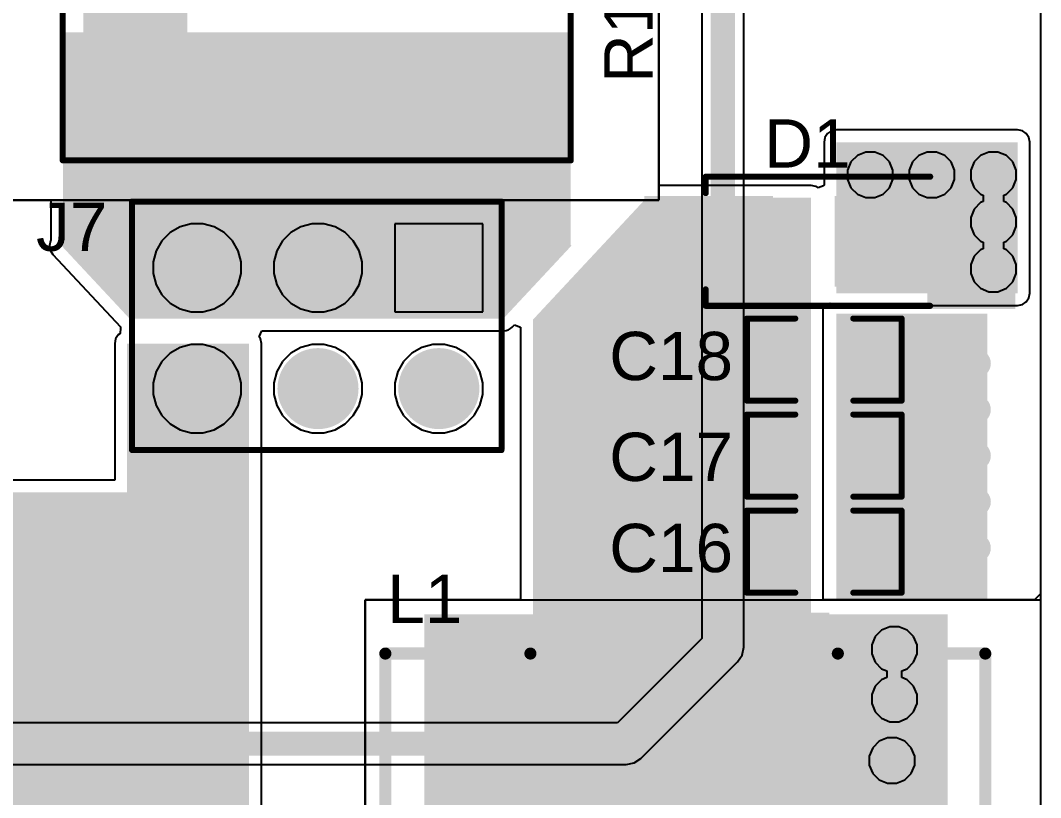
# Model space of a CAD drawing. Header units: millimetres. Extents: x 0 to 5381, y 0 to 5431.
# Drawn here: x 66.74 to 88.19, y 35.24 to 51.58 of the extents above; entities that cross this region are included whole.
import ezdxf

# ---------------------------------------------------------------- set-up
doc = ezdxf.new("R2010")
doc.units = ezdxf.units.MM
for name, color, linetype in [('BottomLayer', 5, 'Continuous'), ('BottomSolder', 6, 'Continuous'), ('MultiLayer', 9, 'Continuous'), ('PadHoleLayer', 156, 'Continuous'), ('TopLayer', 1, 'Continuous'), ('TopOverlay', 2, 'Continuous'), ('TopPaste', 8, 'Continuous'), ('TopSolder', 216, 'Continuous'), ('ViaHoleLayer', 16, 'Continuous')]:
    doc.layers.add(name, color=color, linetype=linetype)
doc.styles.add('Arial', font='', dxfattribs={"height": 0.2})
doc.styles.get('Arial').set_extended_font_data('Arial')

# ---------------------------------------------------------------- blocks, each defined once
blk = doc.blocks.new('MWSA1206S_6R8MT_2')
at = {"layer": 'TopLayer'}
for points in [[(-7.5, 3), (-4.5, 3), (-4.5, -3), (-7.5, -3)], [(4.5, 3), (7.5, 3), (7.5, -3), (4.5, -3)]]:
    blk.add_hatch(color=1, dxfattribs=at).paths.add_polyline_path(points)
at = {"layer": 'TopPaste'}
for points in [[(-7.5, 3), (-4.5, 3), (-4.5, -3), (-7.5, -3)], [(4.5, 3), (7.5, 3), (7.5, -3), (4.5, -3)]]:
    blk.add_hatch(color=8, dxfattribs=at).paths.add_polyline_path(points)
at = {"layer": 'TopSolder'}
for points in [[(-7.551, 3.051), (-4.449, 3.051), (-4.449, -3.051), (-7.551, -3.051)], [(4.449, 3.051), (7.551, 3.051), (7.551, -3.051), (4.449, -3.051)]]:
    blk.add_hatch(color=216, dxfattribs=at).paths.add_polyline_path(points)
at = {"layer": 'TopOverlay', "const_width": 0.254}
for points in [[(-6.71, 6.28), (6.69, 6.28)], [(-6.71, 6.25), (-6.71, 3.231)], [(6.69, 6.28), (6.69, 3.231)], [(-6.71, -3.231), (-6.71, -6.33)], [(6.69, -3.231), (6.69, -6.33)], [(-6.71, -6.33), (6.69, -6.33)]]:
    blk.add_lwpolyline(points, dxfattribs=at)
at = {"layer": 'TopOverlay', "const_width": 0.127}
for points in [[(-6.773, 6.28, 1), (-6.646, 6.28, 1)], [(-6.773, 6.25, 1), (-6.646, 6.25, 1)], [(6.626, 6.28, 1), (6.753, 6.28, 1)], [(6.626, 6.28, 1), (6.753, 6.28, 1)], [(-6.773, 3.231, 1), (-6.646, 3.231, 1)], [(6.626, 3.231, 1), (6.753, 3.231, 1)], [(-6.773, -3.231, 1), (-6.646, -3.231, 1)], [(6.626, -3.231, 1), (6.753, -3.231, 1)], [(-6.773, -6.33, 1), (-6.646, -6.33, 1)], [(-6.773, -6.33, 1), (-6.646, -6.33, 1)], [(6.626, -6.33, 1), (6.753, -6.33, 1)], [(6.626, -6.33, 1), (6.753, -6.33, 1)]]:
    blk.add_lwpolyline(points, format="xyb", close=True, dxfattribs=at)
blk = doc.blocks.new('HFD16_24_ZFH_3N_36')
at = {"layer": 'BottomLayer'}
h = blk.add_hatch(color=5, dxfattribs=at)
edge = h.paths.add_edge_path()
edge.add_arc((-6.35, 3.81), 1, 0, 360)
h = blk.add_hatch(color=5, dxfattribs=at)
edge = h.paths.add_edge_path()
edge.add_arc((3.81, 3.81), 1, 0, 360)
h = blk.add_hatch(color=5, dxfattribs=at)
edge = h.paths.add_edge_path()
edge.add_arc((6.35, 3.81), 1, 0, 360)
h = blk.add_hatch(color=5, dxfattribs=at)
edge = h.paths.add_edge_path()
edge.add_arc((-6.35, -3.81), 1, 0, 360)
h = blk.add_hatch(color=5, dxfattribs=at)
edge = h.paths.add_edge_path()
edge.add_arc((3.81, -3.81), 1, 0, 360)
h = blk.add_hatch(color=5, dxfattribs=at)
edge = h.paths.add_edge_path()
edge.add_arc((6.35, -3.81), 1, 0, 360)
at = {"layer": 'BottomSolder'}
h = blk.add_hatch(color=6, dxfattribs=at)
edge = h.paths.add_edge_path()
edge.add_arc((-6.35, 3.81), 1.051, 0, 360)
h = blk.add_hatch(color=6, dxfattribs=at)
edge = h.paths.add_edge_path()
edge.add_arc((3.81, 3.81), 1.051, 0, 360)
h = blk.add_hatch(color=6, dxfattribs=at)
edge = h.paths.add_edge_path()
edge.add_arc((6.35, 3.81), 1.051, 0, 360)
h = blk.add_hatch(color=6, dxfattribs=at)
edge = h.paths.add_edge_path()
edge.add_arc((-6.35, -3.81), 1.051, 0, 360)
h = blk.add_hatch(color=6, dxfattribs=at)
edge = h.paths.add_edge_path()
edge.add_arc((3.81, -3.81), 1.051, 0, 360)
h = blk.add_hatch(color=6, dxfattribs=at)
edge = h.paths.add_edge_path()
edge.add_arc((6.35, -3.81), 1.051, 0, 360)
at = {"layer": 'MultiLayer'}
h = blk.add_hatch(color=9, dxfattribs=at)
edge = h.paths.add_edge_path()
edge.add_arc((-6.35, 3.81), 1, 0, 360)
h = blk.add_hatch(color=9, dxfattribs=at)
edge = h.paths.add_edge_path()
edge.add_arc((3.81, 3.81), 1, 0, 360)
h = blk.add_hatch(color=9, dxfattribs=at)
edge = h.paths.add_edge_path()
edge.add_arc((6.35, 3.81), 1, 0, 360)
h = blk.add_hatch(color=9, dxfattribs=at)
edge = h.paths.add_edge_path()
edge.add_arc((-6.35, -3.81), 1, 0, 360)
h = blk.add_hatch(color=9, dxfattribs=at)
edge = h.paths.add_edge_path()
edge.add_arc((3.81, -3.81), 1, 0, 360)
h = blk.add_hatch(color=9, dxfattribs=at)
edge = h.paths.add_edge_path()
edge.add_arc((6.35, -3.81), 1, 0, 360)
at = {"layer": 'PadHoleLayer'}
h = blk.add_hatch(color=156, dxfattribs=at)
edge = h.paths.add_edge_path()
edge.add_arc((-6.35, 3.81), 0.6, 0, 360)
h = blk.add_hatch(color=156, dxfattribs=at)
edge = h.paths.add_edge_path()
edge.add_arc((3.81, 3.81), 0.6, 0, 360)
h = blk.add_hatch(color=156, dxfattribs=at)
edge = h.paths.add_edge_path()
edge.add_arc((6.35, 3.81), 0.6, 0, 360)
h = blk.add_hatch(color=156, dxfattribs=at)
edge = h.paths.add_edge_path()
edge.add_arc((-6.35, -3.81), 0.6, 0, 360)
h = blk.add_hatch(color=156, dxfattribs=at)
edge = h.paths.add_edge_path()
edge.add_arc((3.81, -3.81), 0.6, 0, 360)
h = blk.add_hatch(color=156, dxfattribs=at)
edge = h.paths.add_edge_path()
edge.add_arc((6.35, -3.81), 0.6, 0, 360)
at = {"layer": 'TopLayer'}
h = blk.add_hatch(color=1, dxfattribs=at)
edge = h.paths.add_edge_path()
edge.add_arc((-6.35, 3.81), 1, 0, 360)
h = blk.add_hatch(color=1, dxfattribs=at)
edge = h.paths.add_edge_path()
edge.add_arc((3.81, 3.81), 1, 0, 360)
h = blk.add_hatch(color=1, dxfattribs=at)
edge = h.paths.add_edge_path()
edge.add_arc((6.35, 3.81), 1, 0, 360)
h = blk.add_hatch(color=1, dxfattribs=at)
edge = h.paths.add_edge_path()
edge.add_arc((-6.35, -3.81), 1, 0, 360)
h = blk.add_hatch(color=1, dxfattribs=at)
edge = h.paths.add_edge_path()
edge.add_arc((3.81, -3.81), 1, 0, 360)
h = blk.add_hatch(color=1, dxfattribs=at)
edge = h.paths.add_edge_path()
edge.add_arc((6.35, -3.81), 1, 0, 360)
at = {"layer": 'TopOverlay'}
blk.add_hatch(color=2, dxfattribs=at).paths.add_polyline_path([(-5.218, 2.681), (-4.279, 2.681), (-4.279, 4.866), (-5.218, 4.866)])
at = {"layer": 'TopSolder'}
h = blk.add_hatch(color=216, dxfattribs=at)
edge = h.paths.add_edge_path()
edge.add_arc((-6.35, 3.81), 1.051, 0, 360)
h = blk.add_hatch(color=216, dxfattribs=at)
edge = h.paths.add_edge_path()
edge.add_arc((3.81, 3.81), 1.051, 0, 360)
h = blk.add_hatch(color=216, dxfattribs=at)
edge = h.paths.add_edge_path()
edge.add_arc((6.35, 3.81), 1.051, 0, 360)
h = blk.add_hatch(color=216, dxfattribs=at)
edge = h.paths.add_edge_path()
edge.add_arc((-6.35, -3.81), 1.051, 0, 360)
h = blk.add_hatch(color=216, dxfattribs=at)
edge = h.paths.add_edge_path()
edge.add_arc((3.81, -3.81), 1.051, 0, 360)
h = blk.add_hatch(color=216, dxfattribs=at)
edge = h.paths.add_edge_path()
edge.add_arc((6.35, -3.81), 1.051, 0, 360)
at = {"layer": 'TopOverlay', "const_width": 0.127}
for points in [[(-7.595, 5.3), (8.205, 5.3)], [(-7.595, 5.3), (-7.595, -5.38)], [(8.205, 5.3), (8.205, -5.3)], [(-7.595, -5.38), (8.205, -5.38)]]:
    blk.add_lwpolyline(points, dxfattribs=at)
at = {"layer": 'TopOverlay', "const_width": 0.0635}
for points in [[(-7.627, 5.3, 1), (-7.563, 5.3, 1)], [(-7.627, 5.3, 1), (-7.563, 5.3, 1)], [(8.173, 5.3, 1), (8.237, 5.3, 1)], [(8.173, 5.3, 1), (8.237, 5.3, 1)], [(-7.627, -5.38, 1), (-7.563, -5.38, 1)], [(-7.627, -5.38, 1), (-7.563, -5.38, 1)], [(8.173, -5.3, 1), (8.237, -5.3, 1)], [(8.173, -5.38, 1), (8.237, -5.38, 1)]]:
    blk.add_lwpolyline(points, format="xyb", close=True, dxfattribs=at)
blk = doc.blocks.new('SMA_51')
at = {"layer": 'TopLayer'}
for points in [[(-3.25, 0.85), (-0.75, 0.85), (-0.75, -0.85), (-3.25, -0.85)], [(0.75, 0.85), (3.25, 0.85), (3.25, -0.85), (0.75, -0.85)]]:
    blk.add_hatch(color=1, dxfattribs=at).paths.add_polyline_path(points)
at = {"layer": 'TopOverlay'}
for points in [[(-4.445, -1.422), (-3.278, -1.422), (-3.278, 1.422), (-4.445, 1.422)], [(-3.3, 0.924), (-2.596, 0.924), (-2.596, 1.422), (-3.3, 1.422)], [(-3.3, -1.422), (-2.596, -1.422), (-2.596, -0.924), (-3.3, -0.924)]]:
    blk.add_hatch(color=2, dxfattribs=at).paths.add_polyline_path(points)
at = {"layer": 'TopPaste'}
for points in [[(-3.25, 0.85), (-0.75, 0.85), (-0.75, -0.85), (-3.25, -0.85)], [(0.75, 0.85), (3.25, 0.85), (3.25, -0.85), (0.75, -0.85)]]:
    blk.add_hatch(color=8, dxfattribs=at).paths.add_polyline_path(points)
at = {"layer": 'TopSolder'}
for points in [[(-3.352, 0.952), (-0.648, 0.952), (-0.648, -0.952), (-3.352, -0.952)], [(0.648, 0.952), (3.352, 0.952), (3.352, -0.952), (0.648, -0.952)]]:
    blk.add_hatch(color=216, dxfattribs=at).paths.add_polyline_path(points)
at = {"layer": 'TopOverlay', "const_width": 0.127}
for points in [[(2.061, 1.358), (-2.658, 1.358)], [(2.061, 1.358), (2.061, 1.012)], [(2.061, -1.012), (2.061, -1.358)], [(2.061, -1.358), (-2.658, -1.358)]]:
    blk.add_lwpolyline(points, dxfattribs=at)
at = {"layer": 'TopOverlay', "const_width": 0.0635}
for points in [[(-2.69, 1.358, 1), (-2.626, 1.358, 1)], [(2.029, 1.358, 1), (2.093, 1.358, 1)], [(2.029, 1.358, 1), (2.093, 1.358, 1)], [(2.029, 1.012, 1), (2.093, 1.012, 1)], [(2.029, -1.012, 1), (2.093, -1.012, 1)], [(-2.69, -1.358, 1), (-2.626, -1.358, 1)], [(2.029, -1.358, 1), (2.093, -1.358, 1)], [(2.029, -1.358, 1), (2.093, -1.358, 1)]]:
    blk.add_lwpolyline(points, format="xyb", close=True, dxfattribs=at)
blk = doc.blocks.new('C___0805_66')
at = {"layer": 'TopLayer'}
for points in [[(-1.524, 0.762), (-0.508, 0.762), (-0.508, -0.762), (-1.524, -0.762)], [(0.508, 0.762), (1.524, 0.762), (1.524, -0.762), (0.508, -0.762)]]:
    blk.add_hatch(color=1, dxfattribs=at).paths.add_polyline_path(points)
at = {"layer": 'TopPaste'}
for points in [[(-1.524, 0.762), (-0.508, 0.762), (-0.508, -0.762), (-1.524, -0.762)], [(0.508, 0.762), (1.524, 0.762), (1.524, -0.762), (0.508, -0.762)]]:
    blk.add_hatch(color=8, dxfattribs=at).paths.add_polyline_path(points)
at = {"layer": 'TopSolder'}
for points in [[(-1.594, 0.832), (-0.438, 0.832), (-0.438, -0.832), (-1.594, -0.832)], [(0.438, 0.832), (1.594, 0.832), (1.594, -0.832), (0.438, -0.832)]]:
    blk.add_hatch(color=216, dxfattribs=at).paths.add_polyline_path(points)
at = {"layer": 'TopOverlay', "const_width": 0.127}
for points in [[(-1.626, 0.864), (-1.626, -0.864)], [(-0.61, 0.864), (-1.626, 0.864)], [(1.626, 0.864), (0.61, 0.864)], [(1.626, 0.864), (1.626, -0.864)], [(-0.61, -0.864), (-1.626, -0.864)], [(1.626, -0.864), (0.61, -0.864)]]:
    blk.add_lwpolyline(points, dxfattribs=at)
at = {"layer": 'TopOverlay', "const_width": 0.0635}
for points in [[(-1.657, 0.864, 1), (-1.594, 0.864, 1)], [(-1.657, 0.864, 1), (-1.594, 0.864, 1)], [(-0.641, 0.864, 1), (-0.578, 0.864, 1)], [(0.578, 0.864, 1), (0.641, 0.864, 1)], [(1.594, 0.864, 1), (1.657, 0.864, 1)], [(1.594, 0.864, 1), (1.657, 0.864, 1)], [(-1.657, -0.864, 1), (-1.594, -0.864, 1)], [(-1.657, -0.864, 1), (-1.594, -0.864, 1)], [(-0.641, -0.864, 1), (-0.578, -0.864, 1)], [(0.578, -0.864, 1), (0.641, -0.864, 1)], [(1.594, -0.864, 1), (1.657, -0.864, 1)], [(1.594, -0.864, 1), (1.657, -0.864, 1)]]:
    blk.add_lwpolyline(points, format="xyb", close=True, dxfattribs=at)
blk = doc.blocks.new('C___0805_67')
at = {"layer": 'TopLayer'}
for points in [[(-1.524, 0.762), (-0.508, 0.762), (-0.508, -0.762), (-1.524, -0.762)], [(0.508, 0.762), (1.524, 0.762), (1.524, -0.762), (0.508, -0.762)]]:
    blk.add_hatch(color=1, dxfattribs=at).paths.add_polyline_path(points)
at = {"layer": 'TopPaste'}
for points in [[(-1.524, 0.762), (-0.508, 0.762), (-0.508, -0.762), (-1.524, -0.762)], [(0.508, 0.762), (1.524, 0.762), (1.524, -0.762), (0.508, -0.762)]]:
    blk.add_hatch(color=8, dxfattribs=at).paths.add_polyline_path(points)
at = {"layer": 'TopSolder'}
for points in [[(-1.594, 0.832), (-0.438, 0.832), (-0.438, -0.832), (-1.594, -0.832)], [(0.438, 0.832), (1.594, 0.832), (1.594, -0.832), (0.438, -0.832)]]:
    blk.add_hatch(color=216, dxfattribs=at).paths.add_polyline_path(points)
at = {"layer": 'TopOverlay', "const_width": 0.127}
for points in [[(-1.626, 0.864), (-1.626, -0.864)], [(-0.61, 0.864), (-1.626, 0.864)], [(1.626, 0.864), (0.61, 0.864)], [(1.626, 0.864), (1.626, -0.864)], [(-0.61, -0.864), (-1.626, -0.864)], [(1.626, -0.864), (0.61, -0.864)]]:
    blk.add_lwpolyline(points, dxfattribs=at)
at = {"layer": 'TopOverlay', "const_width": 0.0635}
for points in [[(-1.657, 0.864, 1), (-1.594, 0.864, 1)], [(-1.657, 0.864, 1), (-1.594, 0.864, 1)], [(-0.641, 0.864, 1), (-0.578, 0.864, 1)], [(0.578, 0.864, 1), (0.641, 0.864, 1)], [(1.594, 0.864, 1), (1.657, 0.864, 1)], [(1.594, 0.864, 1), (1.657, 0.864, 1)], [(-1.657, -0.864, 1), (-1.594, -0.864, 1)], [(-1.657, -0.864, 1), (-1.594, -0.864, 1)], [(-0.641, -0.864, 1), (-0.578, -0.864, 1)], [(0.578, -0.864, 1), (0.641, -0.864, 1)], [(1.594, -0.864, 1), (1.657, -0.864, 1)], [(1.594, -0.864, 1), (1.657, -0.864, 1)]]:
    blk.add_lwpolyline(points, format="xyb", close=True, dxfattribs=at)
blk = doc.blocks.new('C___0805_68')
at = {"layer": 'TopLayer'}
for points in [[(-1.524, 0.762), (-0.508, 0.762), (-0.508, -0.762), (-1.524, -0.762)], [(0.508, 0.762), (1.524, 0.762), (1.524, -0.762), (0.508, -0.762)]]:
    blk.add_hatch(color=1, dxfattribs=at).paths.add_polyline_path(points)
at = {"layer": 'TopPaste'}
for points in [[(-1.524, 0.762), (-0.508, 0.762), (-0.508, -0.762), (-1.524, -0.762)], [(0.508, 0.762), (1.524, 0.762), (1.524, -0.762), (0.508, -0.762)]]:
    blk.add_hatch(color=8, dxfattribs=at).paths.add_polyline_path(points)
at = {"layer": 'TopSolder'}
for points in [[(-1.594, 0.832), (-0.438, 0.832), (-0.438, -0.832), (-1.594, -0.832)], [(0.438, 0.832), (1.594, 0.832), (1.594, -0.832), (0.438, -0.832)]]:
    blk.add_hatch(color=216, dxfattribs=at).paths.add_polyline_path(points)
at = {"layer": 'TopOverlay', "const_width": 0.127}
for points in [[(-1.626, 0.864), (-1.626, -0.864)], [(-0.61, 0.864), (-1.626, 0.864)], [(1.626, 0.864), (0.61, 0.864)], [(1.626, 0.864), (1.626, -0.864)], [(-0.61, -0.864), (-1.626, -0.864)], [(1.626, -0.864), (0.61, -0.864)]]:
    blk.add_lwpolyline(points, dxfattribs=at)
at = {"layer": 'TopOverlay', "const_width": 0.0635}
for points in [[(-1.657, 0.864, 1), (-1.594, 0.864, 1)], [(-1.657, 0.864, 1), (-1.594, 0.864, 1)], [(-0.641, 0.864, 1), (-0.578, 0.864, 1)], [(0.578, 0.864, 1), (0.641, 0.864, 1)], [(1.594, 0.864, 1), (1.657, 0.864, 1)], [(1.594, 0.864, 1), (1.657, 0.864, 1)], [(-1.657, -0.864, 1), (-1.594, -0.864, 1)], [(-1.657, -0.864, 1), (-1.594, -0.864, 1)], [(-0.641, -0.864, 1), (-0.578, -0.864, 1)], [(0.578, -0.864, 1), (0.641, -0.864, 1)], [(1.594, -0.864, 1), (1.657, -0.864, 1)], [(1.594, -0.864, 1), (1.657, -0.864, 1)]]:
    blk.add_lwpolyline(points, format="xyb", close=True, dxfattribs=at)
blk = doc.blocks.new('PH_01291_84')
at = {"layer": 'BottomLayer'}
h = blk.add_hatch(color=5, dxfattribs=at)
edge = h.paths.add_edge_path()
edge.add_arc((-2.54, 1.27), 0.75, 0, 360)
h = blk.add_hatch(color=5, dxfattribs=at)
edge = h.paths.add_edge_path()
edge.add_arc((0, 1.27), 0.75, 0, 360)
h = blk.add_hatch(color=5, dxfattribs=at)
edge = h.paths.add_edge_path()
edge.add_arc((2.54, 1.27), 0.75, 0, 360)
blk.add_hatch(color=5, dxfattribs=at).paths.add_polyline_path([(-3.29, -0.52), (-1.79, -0.52), (-1.79, -2.02), (-3.29, -2.02)])
h = blk.add_hatch(color=5, dxfattribs=at)
edge = h.paths.add_edge_path()
edge.add_arc((0, -1.27), 0.75, 0, 360)
h = blk.add_hatch(color=5, dxfattribs=at)
edge = h.paths.add_edge_path()
edge.add_arc((2.54, -1.27), 0.75, 0, 360)
at = {"layer": 'BottomSolder'}
h = blk.add_hatch(color=6, dxfattribs=at)
edge = h.paths.add_edge_path()
edge.add_arc((-2.54, 1.27), 0.852, 0, 360)
h = blk.add_hatch(color=6, dxfattribs=at)
edge = h.paths.add_edge_path()
edge.add_arc((0, 1.27), 0.852, 0, 360)
h = blk.add_hatch(color=6, dxfattribs=at)
edge = h.paths.add_edge_path()
edge.add_arc((2.54, 1.27), 0.852, 0, 360)
blk.add_hatch(color=6, dxfattribs=at).paths.add_polyline_path([(-3.392, -0.418), (-1.688, -0.418), (-1.688, -2.122), (-3.392, -2.122)])
h = blk.add_hatch(color=6, dxfattribs=at)
edge = h.paths.add_edge_path()
edge.add_arc((0, -1.27), 0.852, 0, 360)
h = blk.add_hatch(color=6, dxfattribs=at)
edge = h.paths.add_edge_path()
edge.add_arc((2.54, -1.27), 0.852, 0, 360)
at = {"layer": 'MultiLayer'}
h = blk.add_hatch(color=9, dxfattribs=at)
edge = h.paths.add_edge_path()
edge.add_arc((-2.54, 1.27), 0.75, 0, 360)
h = blk.add_hatch(color=9, dxfattribs=at)
edge = h.paths.add_edge_path()
edge.add_arc((0, 1.27), 0.75, 0, 360)
h = blk.add_hatch(color=9, dxfattribs=at)
edge = h.paths.add_edge_path()
edge.add_arc((2.54, 1.27), 0.75, 0, 360)
blk.add_hatch(color=9, dxfattribs=at).paths.add_polyline_path([(-3.29, -0.52), (-1.79, -0.52), (-1.79, -2.02), (-3.29, -2.02)])
h = blk.add_hatch(color=9, dxfattribs=at)
edge = h.paths.add_edge_path()
edge.add_arc((0, -1.27), 0.75, 0, 360)
h = blk.add_hatch(color=9, dxfattribs=at)
edge = h.paths.add_edge_path()
edge.add_arc((2.54, -1.27), 0.75, 0, 360)
at = {"layer": 'PadHoleLayer'}
h = blk.add_hatch(color=156, dxfattribs=at)
edge = h.paths.add_edge_path()
edge.add_arc((-2.54, 1.27), 0.51, 0, 360)
h = blk.add_hatch(color=156, dxfattribs=at)
edge = h.paths.add_edge_path()
edge.add_arc((0, 1.27), 0.51, 0, 360)
h = blk.add_hatch(color=156, dxfattribs=at)
edge = h.paths.add_edge_path()
edge.add_arc((2.54, 1.27), 0.51, 0, 360)
h = blk.add_hatch(color=156, dxfattribs=at)
edge = h.paths.add_edge_path()
edge.add_arc((-2.54, -1.27), 0.51, 0, 360)
h = blk.add_hatch(color=156, dxfattribs=at)
edge = h.paths.add_edge_path()
edge.add_arc((0, -1.27), 0.51, 0, 360)
h = blk.add_hatch(color=156, dxfattribs=at)
edge = h.paths.add_edge_path()
edge.add_arc((2.54, -1.27), 0.51, 0, 360)
at = {"layer": 'TopLayer'}
h = blk.add_hatch(color=1, dxfattribs=at)
edge = h.paths.add_edge_path()
edge.add_arc((-2.54, 1.27), 0.75, 0, 360)
h = blk.add_hatch(color=1, dxfattribs=at)
edge = h.paths.add_edge_path()
edge.add_arc((0, 1.27), 0.75, 0, 360)
h = blk.add_hatch(color=1, dxfattribs=at)
edge = h.paths.add_edge_path()
edge.add_arc((2.54, 1.27), 0.75, 0, 360)
blk.add_hatch(color=1, dxfattribs=at).paths.add_polyline_path([(-3.29, -0.52), (-1.79, -0.52), (-1.79, -2.02), (-3.29, -2.02)])
h = blk.add_hatch(color=1, dxfattribs=at)
edge = h.paths.add_edge_path()
edge.add_arc((0, -1.27), 0.75, 0, 360)
h = blk.add_hatch(color=1, dxfattribs=at)
edge = h.paths.add_edge_path()
edge.add_arc((2.54, -1.27), 0.75, 0, 360)
at = {"layer": 'TopSolder'}
h = blk.add_hatch(color=216, dxfattribs=at)
edge = h.paths.add_edge_path()
edge.add_arc((-2.54, 1.27), 0.852, 0, 360)
h = blk.add_hatch(color=216, dxfattribs=at)
edge = h.paths.add_edge_path()
edge.add_arc((0, 1.27), 0.852, 0, 360)
h = blk.add_hatch(color=216, dxfattribs=at)
edge = h.paths.add_edge_path()
edge.add_arc((2.54, 1.27), 0.852, 0, 360)
blk.add_hatch(color=216, dxfattribs=at).paths.add_polyline_path([(-3.392, -0.418), (-1.688, -0.418), (-1.688, -2.122), (-3.392, -2.122)])
h = blk.add_hatch(color=216, dxfattribs=at)
edge = h.paths.add_edge_path()
edge.add_arc((0, -1.27), 0.852, 0, 360)
h = blk.add_hatch(color=216, dxfattribs=at)
edge = h.paths.add_edge_path()
edge.add_arc((2.54, -1.27), 0.852, 0, 360)
at = {"layer": 'TopOverlay', "const_width": 0.127}
for points in [[(3.909, 2.562), (-3.858, 2.562)], [(-3.858, 2.543), (-3.858, -2.664)], [(3.909, 2.562), (3.909, -2.664)], [(3.909, -2.664), (-3.858, -2.664)]]:
    blk.add_lwpolyline(points, dxfattribs=at)
at = {"layer": 'TopOverlay', "const_width": 0.0635}
for points in [[(-3.889, 2.562, 1), (-3.826, 2.562, 1)], [(-3.889, 2.543, 1), (-3.826, 2.543, 1)], [(3.877, 2.562, 1), (3.94, 2.562, 1)], [(3.877, 2.562, 1), (3.94, 2.562, 1)], [(-3.889, -2.664, 1), (-3.826, -2.664, 1)], [(-3.889, -2.664, 1), (-3.826, -2.664, 1)], [(3.877, -2.664, 1), (3.94, -2.664, 1)], [(3.877, -2.664, 1), (3.94, -2.664, 1)]]:
    blk.add_lwpolyline(points, format="xyb", close=True, dxfattribs=at)

msp = doc.modelspace()

# ---------------------------------------------------------------- hatches: boundary and pattern name
at = {"layer": 'BottomLayer'}
h = msp.add_hatch(color=5, dxfattribs=at)
edge = h.paths.add_edge_path()
edge.add_arc((84.607, 48.336), 0.3, 0, 360)
h = msp.add_hatch(color=5, dxfattribs=at)
edge = h.paths.add_edge_path()
edge.add_arc((85.903, 48.336), 0.3, 0, 360)
h = msp.add_hatch(color=5, dxfattribs=at)
edge = h.paths.add_edge_path()
edge.add_arc((87.198, 48.336), 0.3, 0, 360)
h = msp.add_hatch(color=5, dxfattribs=at)
edge = h.paths.add_edge_path()
edge.add_arc((87.198, 47.346), 0.3, 0, 360)
h = msp.add_hatch(color=5, dxfattribs=at)
edge = h.paths.add_edge_path()
edge.add_arc((87.198, 46.355), 0.3, 0, 360)
h = msp.add_hatch(color=5, dxfattribs=at)
edge = h.paths.add_edge_path()
edge.add_arc((85.75, 44.369), 0.3, 0, 360)
h = msp.add_hatch(color=5, dxfattribs=at)
edge = h.paths.add_edge_path()
edge.add_arc((86.843, 44.369), 0.3, 0, 360)
h = msp.add_hatch(color=5, dxfattribs=at)
edge = h.paths.add_edge_path()
edge.add_arc((85.75, 43.398), 0.3, 0, 360)
h = msp.add_hatch(color=5, dxfattribs=at)
edge = h.paths.add_edge_path()
edge.add_arc((86.843, 43.398), 0.3, 0, 360)
h = msp.add_hatch(color=5, dxfattribs=at)
edge = h.paths.add_edge_path()
edge.add_arc((85.75, 42.428), 0.3, 0, 360)
h = msp.add_hatch(color=5, dxfattribs=at)
edge = h.paths.add_edge_path()
edge.add_arc((86.843, 42.428), 0.3, 0, 360)
h = msp.add_hatch(color=5, dxfattribs=at)
edge = h.paths.add_edge_path()
edge.add_arc((85.75, 41.458), 0.3, 0, 360)
h = msp.add_hatch(color=5, dxfattribs=at)
edge = h.paths.add_edge_path()
edge.add_arc((86.843, 41.458), 0.3, 0, 360)
h = msp.add_hatch(color=5, dxfattribs=at)
edge = h.paths.add_edge_path()
edge.add_arc((85.75, 40.488), 0.3, 0, 360)
h = msp.add_hatch(color=5, dxfattribs=at)
edge = h.paths.add_edge_path()
edge.add_arc((86.843, 40.488), 0.3, 0, 360)
h = msp.add_hatch(color=5, dxfattribs=at)
edge = h.paths.add_edge_path()
edge.add_arc((85.115, 38.354), 0.3, 0, 360)
h = msp.add_hatch(color=5, dxfattribs=at)
edge = h.paths.add_edge_path()
edge.add_arc((85.115, 37.313), 0.3, 0, 360)
h = msp.add_hatch(color=5, dxfattribs=at)
edge = h.paths.add_edge_path()
edge.add_arc((85.065, 36.017), 0.3, 0, 360)
at = {"layer": 'BottomSolder'}
h = msp.add_hatch(color=6, dxfattribs=at)
edge = h.paths.add_edge_path()
edge.add_arc((84.607, 48.336), 0.15, 0, 360)
h = msp.add_hatch(color=6, dxfattribs=at)
edge = h.paths.add_edge_path()
edge.add_arc((85.903, 48.336), 0.15, 0, 360)
h = msp.add_hatch(color=6, dxfattribs=at)
edge = h.paths.add_edge_path()
edge.add_arc((87.198, 48.336), 0.15, 0, 360)
h = msp.add_hatch(color=6, dxfattribs=at)
edge = h.paths.add_edge_path()
edge.add_arc((87.198, 47.346), 0.15, 0, 360)
h = msp.add_hatch(color=6, dxfattribs=at)
edge = h.paths.add_edge_path()
edge.add_arc((87.198, 46.355), 0.15, 0, 360)
h = msp.add_hatch(color=6, dxfattribs=at)
edge = h.paths.add_edge_path()
edge.add_arc((85.75, 44.369), 0.15, 0, 360)
h = msp.add_hatch(color=6, dxfattribs=at)
edge = h.paths.add_edge_path()
edge.add_arc((86.843, 44.369), 0.15, 0, 360)
h = msp.add_hatch(color=6, dxfattribs=at)
edge = h.paths.add_edge_path()
edge.add_arc((85.75, 43.398), 0.15, 0, 360)
h = msp.add_hatch(color=6, dxfattribs=at)
edge = h.paths.add_edge_path()
edge.add_arc((86.843, 43.398), 0.15, 0, 360)
h = msp.add_hatch(color=6, dxfattribs=at)
edge = h.paths.add_edge_path()
edge.add_arc((85.75, 42.428), 0.15, 0, 360)
h = msp.add_hatch(color=6, dxfattribs=at)
edge = h.paths.add_edge_path()
edge.add_arc((86.843, 42.428), 0.15, 0, 360)
h = msp.add_hatch(color=6, dxfattribs=at)
edge = h.paths.add_edge_path()
edge.add_arc((85.75, 41.458), 0.15, 0, 360)
h = msp.add_hatch(color=6, dxfattribs=at)
edge = h.paths.add_edge_path()
edge.add_arc((86.843, 41.458), 0.15, 0, 360)
h = msp.add_hatch(color=6, dxfattribs=at)
edge = h.paths.add_edge_path()
edge.add_arc((85.75, 40.488), 0.15, 0, 360)
h = msp.add_hatch(color=6, dxfattribs=at)
edge = h.paths.add_edge_path()
edge.add_arc((86.843, 40.488), 0.15, 0, 360)
h = msp.add_hatch(color=6, dxfattribs=at)
edge = h.paths.add_edge_path()
edge.add_arc((85.115, 38.354), 0.15, 0, 360)
h = msp.add_hatch(color=6, dxfattribs=at)
edge = h.paths.add_edge_path()
edge.add_arc((85.115, 37.313), 0.15, 0, 360)
h = msp.add_hatch(color=6, dxfattribs=at)
edge = h.paths.add_edge_path()
edge.add_arc((85.065, 36.017), 0.15, 0, 360)
at = {"layer": 'TopLayer'}
for points in [[(67.64, 46.863), (78.308, 46.863), (78.308, 51.333), (67.64, 51.333)], [(69.037, 45.314), (76.898, 45.314), (76.898, 50.952), (69.037, 50.952)], [(83.896, 45.847), (87.706, 45.847), (87.706, 49.022), (83.896, 49.022)], [(80.154, 42.829), (82.546, 45.394), (79.908, 47.854), (77.516, 45.288)], [(79.908, 36.068), (83.363, 36.068), (83.363, 47.854), (79.908, 47.854)], [(69.96, 46.174), (68.536, 47.7), (67.614, 46.84), (69.037, 45.314)], [(76.898, 45.314), (78.327, 46.846), (77.439, 47.674), (76.01, 46.142)], [(77.516, 36.043), (80.747, 36.043), (80.747, 45.288), (77.516, 45.288)], [(83.896, 45.415), (83.896, 39.421), (87.071, 39.421), (87.071, 45.415)], [(71.552, 31.699), (71.552, 44.787), (68.986, 44.787), (68.986, 31.699)], [(69.088, 41.656), (31.166, 41.656), (31.166, 38.913), (69.088, 38.913)], [(69.088, 31.699), (69.088, 39.827), (63.906, 39.827), (63.906, 31.699)], [(75.235, 39.091), (75.235, 34.417), (86.233, 34.417), (86.233, 39.091)]]:
    msp.add_hatch(color=1, dxfattribs=at).paths.add_polyline_path(points)
h = msp.add_hatch(color=1, dxfattribs=at)
edge = h.paths.add_edge_path()
edge.add_arc((84.607, 48.336), 0.3, 0, 360)
h = msp.add_hatch(color=1, dxfattribs=at)
edge = h.paths.add_edge_path()
edge.add_arc((85.903, 48.336), 0.3, 0, 360)
h = msp.add_hatch(color=1, dxfattribs=at)
edge = h.paths.add_edge_path()
edge.add_arc((87.198, 48.336), 0.3, 0, 360)
h = msp.add_hatch(color=1, dxfattribs=at)
edge = h.paths.add_edge_path()
edge.add_arc((87.198, 47.346), 0.3, 0, 360)
h = msp.add_hatch(color=1, dxfattribs=at)
edge = h.paths.add_edge_path()
edge.add_arc((87.198, 46.355), 0.3, 0, 360)
h = msp.add_hatch(color=1, dxfattribs=at)
edge = h.paths.add_edge_path()
edge.add_arc((85.75, 44.369), 0.3, 0, 360)
h = msp.add_hatch(color=1, dxfattribs=at)
edge = h.paths.add_edge_path()
edge.add_arc((86.843, 44.369), 0.3, 0, 360)
h = msp.add_hatch(color=1, dxfattribs=at)
edge = h.paths.add_edge_path()
edge.add_arc((85.75, 43.398), 0.3, 0, 360)
h = msp.add_hatch(color=1, dxfattribs=at)
edge = h.paths.add_edge_path()
edge.add_arc((86.843, 43.398), 0.3, 0, 360)
h = msp.add_hatch(color=1, dxfattribs=at)
edge = h.paths.add_edge_path()
edge.add_arc((85.75, 42.428), 0.3, 0, 360)
h = msp.add_hatch(color=1, dxfattribs=at)
edge = h.paths.add_edge_path()
edge.add_arc((86.843, 42.428), 0.3, 0, 360)
h = msp.add_hatch(color=1, dxfattribs=at)
edge = h.paths.add_edge_path()
edge.add_arc((85.75, 41.458), 0.3, 0, 360)
h = msp.add_hatch(color=1, dxfattribs=at)
edge = h.paths.add_edge_path()
edge.add_arc((86.843, 41.458), 0.3, 0, 360)
h = msp.add_hatch(color=1, dxfattribs=at)
edge = h.paths.add_edge_path()
edge.add_arc((85.75, 40.488), 0.3, 0, 360)
h = msp.add_hatch(color=1, dxfattribs=at)
edge = h.paths.add_edge_path()
edge.add_arc((86.843, 40.488), 0.3, 0, 360)
h = msp.add_hatch(color=1, dxfattribs=at)
edge = h.paths.add_edge_path()
edge.add_arc((85.115, 38.354), 0.3, 0, 360)
h = msp.add_hatch(color=1, dxfattribs=at)
edge = h.paths.add_edge_path()
edge.add_arc((85.115, 37.313), 0.3, 0, 360)
h = msp.add_hatch(color=1, dxfattribs=at)
edge = h.paths.add_edge_path()
edge.add_arc((85.065, 36.017), 0.3, 0, 360)
at = {"layer": 'TopSolder'}
h = msp.add_hatch(color=216, dxfattribs=at)
edge = h.paths.add_edge_path()
edge.add_arc((84.607, 48.336), 0.15, 0, 360)
h = msp.add_hatch(color=216, dxfattribs=at)
edge = h.paths.add_edge_path()
edge.add_arc((85.903, 48.336), 0.15, 0, 360)
h = msp.add_hatch(color=216, dxfattribs=at)
edge = h.paths.add_edge_path()
edge.add_arc((87.198, 48.336), 0.15, 0, 360)
h = msp.add_hatch(color=216, dxfattribs=at)
edge = h.paths.add_edge_path()
edge.add_arc((87.198, 47.346), 0.15, 0, 360)
h = msp.add_hatch(color=216, dxfattribs=at)
edge = h.paths.add_edge_path()
edge.add_arc((87.198, 46.355), 0.15, 0, 360)
h = msp.add_hatch(color=216, dxfattribs=at)
edge = h.paths.add_edge_path()
edge.add_arc((85.75, 44.369), 0.15, 0, 360)
h = msp.add_hatch(color=216, dxfattribs=at)
edge = h.paths.add_edge_path()
edge.add_arc((86.843, 44.369), 0.15, 0, 360)
h = msp.add_hatch(color=216, dxfattribs=at)
edge = h.paths.add_edge_path()
edge.add_arc((85.75, 43.398), 0.15, 0, 360)
h = msp.add_hatch(color=216, dxfattribs=at)
edge = h.paths.add_edge_path()
edge.add_arc((86.843, 43.398), 0.15, 0, 360)
h = msp.add_hatch(color=216, dxfattribs=at)
edge = h.paths.add_edge_path()
edge.add_arc((85.75, 42.428), 0.15, 0, 360)
h = msp.add_hatch(color=216, dxfattribs=at)
edge = h.paths.add_edge_path()
edge.add_arc((86.843, 42.428), 0.15, 0, 360)
h = msp.add_hatch(color=216, dxfattribs=at)
edge = h.paths.add_edge_path()
edge.add_arc((85.75, 41.458), 0.15, 0, 360)
h = msp.add_hatch(color=216, dxfattribs=at)
edge = h.paths.add_edge_path()
edge.add_arc((86.843, 41.458), 0.15, 0, 360)
h = msp.add_hatch(color=216, dxfattribs=at)
edge = h.paths.add_edge_path()
edge.add_arc((85.75, 40.488), 0.15, 0, 360)
h = msp.add_hatch(color=216, dxfattribs=at)
edge = h.paths.add_edge_path()
edge.add_arc((86.843, 40.488), 0.15, 0, 360)
h = msp.add_hatch(color=216, dxfattribs=at)
edge = h.paths.add_edge_path()
edge.add_arc((85.115, 38.354), 0.15, 0, 360)
h = msp.add_hatch(color=216, dxfattribs=at)
edge = h.paths.add_edge_path()
edge.add_arc((85.115, 37.313), 0.15, 0, 360)
h = msp.add_hatch(color=216, dxfattribs=at)
edge = h.paths.add_edge_path()
edge.add_arc((85.065, 36.017), 0.15, 0, 360)
at = {"layer": 'ViaHoleLayer'}
h = msp.add_hatch(color=16, dxfattribs=at)
edge = h.paths.add_edge_path()
edge.add_arc((84.607, 48.336), 0.15, 0, 360)
h = msp.add_hatch(color=16, dxfattribs=at)
edge = h.paths.add_edge_path()
edge.add_arc((85.903, 48.336), 0.15, 0, 360)
h = msp.add_hatch(color=16, dxfattribs=at)
edge = h.paths.add_edge_path()
edge.add_arc((87.198, 48.336), 0.15, 0, 360)
h = msp.add_hatch(color=16, dxfattribs=at)
edge = h.paths.add_edge_path()
edge.add_arc((87.198, 47.346), 0.15, 0, 360)
h = msp.add_hatch(color=16, dxfattribs=at)
edge = h.paths.add_edge_path()
edge.add_arc((87.198, 46.355), 0.15, 0, 360)
h = msp.add_hatch(color=16, dxfattribs=at)
edge = h.paths.add_edge_path()
edge.add_arc((85.75, 44.369), 0.15, 0, 360)
h = msp.add_hatch(color=16, dxfattribs=at)
edge = h.paths.add_edge_path()
edge.add_arc((86.843, 44.369), 0.15, 0, 360)
h = msp.add_hatch(color=16, dxfattribs=at)
edge = h.paths.add_edge_path()
edge.add_arc((85.75, 43.398), 0.15, 0, 360)
h = msp.add_hatch(color=16, dxfattribs=at)
edge = h.paths.add_edge_path()
edge.add_arc((86.843, 43.398), 0.15, 0, 360)
h = msp.add_hatch(color=16, dxfattribs=at)
edge = h.paths.add_edge_path()
edge.add_arc((85.75, 42.428), 0.15, 0, 360)
h = msp.add_hatch(color=16, dxfattribs=at)
edge = h.paths.add_edge_path()
edge.add_arc((86.843, 42.428), 0.15, 0, 360)
h = msp.add_hatch(color=16, dxfattribs=at)
edge = h.paths.add_edge_path()
edge.add_arc((85.75, 41.458), 0.15, 0, 360)
h = msp.add_hatch(color=16, dxfattribs=at)
edge = h.paths.add_edge_path()
edge.add_arc((86.843, 41.458), 0.15, 0, 360)
h = msp.add_hatch(color=16, dxfattribs=at)
edge = h.paths.add_edge_path()
edge.add_arc((85.75, 40.488), 0.15, 0, 360)
h = msp.add_hatch(color=16, dxfattribs=at)
edge = h.paths.add_edge_path()
edge.add_arc((86.843, 40.488), 0.15, 0, 360)
h = msp.add_hatch(color=16, dxfattribs=at)
edge = h.paths.add_edge_path()
edge.add_arc((85.115, 38.354), 0.15, 0, 360)
h = msp.add_hatch(color=16, dxfattribs=at)
edge = h.paths.add_edge_path()
edge.add_arc((85.115, 37.313), 0.15, 0, 360)
h = msp.add_hatch(color=16, dxfattribs=at)
edge = h.paths.add_edge_path()
edge.add_arc((85.065, 36.017), 0.15, 0, 360)

# ---------------------------------------------------------------- linework, layer by layer
at = {"layer": 'BottomLayer'}
for p, q in [((88.189, 77.394), (88.189, 0)), ((80.162, 75.641), (80.162, 47.803)), ((81.949, 38.405), (81.949, 59.004)), ((81.068, 58.822), (81.068, 38.587)), ((80.162, 47.803), (80.162, 52.995)), ((84.337, 48.741), (84.202, 48.607)), ((84.512, 48.814), (84.337, 48.741)), ((84.702, 48.814), (84.512, 48.814)), ((84.878, 48.741), (84.702, 48.814)), ((85.012, 48.607), (84.878, 48.741)), ((85.632, 48.741), (85.498, 48.607)), ((85.808, 48.814), (85.632, 48.741)), ((85.998, 48.814), (85.808, 48.814)), ((86.173, 48.741), (85.998, 48.814)), ((86.308, 48.607), (86.173, 48.741)), ((86.928, 48.741), (86.793, 48.607)), ((87.103, 48.814), (86.928, 48.741)), ((87.293, 48.814), (87.103, 48.814)), ((87.469, 48.741), (87.293, 48.814)), ((87.603, 48.607), (87.469, 48.741)), ((84.202, 48.607), (84.13, 48.431)), ((85.085, 48.431), (85.012, 48.607)), ((85.498, 48.607), (85.425, 48.431)), ((86.381, 48.431), (86.308, 48.607)), ((86.793, 48.607), (86.72, 48.431)), ((87.676, 48.431), (87.603, 48.607)), ((84.13, 48.431), (84.13, 48.241)), ((85.085, 48.241), (85.085, 48.431)), ((85.425, 48.431), (85.425, 48.241)), ((86.381, 48.241), (86.381, 48.431)), ((86.72, 48.431), (86.72, 48.241)), ((87.676, 48.241), (87.676, 48.431)), ((84.13, 48.241), (84.202, 48.066)), ((84.202, 48.066), (84.337, 47.931)), ((84.878, 47.931), (85.012, 48.066)), ((85.012, 48.066), (85.085, 48.241)), ((85.425, 48.241), (85.498, 48.066)), ((85.498, 48.066), (85.632, 47.931)), ((86.173, 47.931), (86.308, 48.066)), ((86.308, 48.066), (86.381, 48.241)), ((86.72, 48.241), (86.793, 48.066)), ((86.793, 48.066), (86.928, 47.931)), ((87.469, 47.931), (87.603, 48.066)), ((87.603, 48.066), (87.676, 48.241)), ((84.337, 47.931), (84.512, 47.858)), ((84.512, 47.858), (84.702, 47.858)), ((84.702, 47.858), (84.878, 47.931)), ((85.632, 47.931), (85.808, 47.858)), ((85.808, 47.858), (85.998, 47.858)), ((85.998, 47.858), (86.173, 47.931)), ((86.928, 47.931), (86.979, 47.91)), ((86.979, 47.91), (86.979, 47.772)), ((87.417, 47.91), (87.469, 47.931)), ((87.417, 47.772), (87.417, 47.91)), ((80.162, 47.803), (8.026, 47.803)), ((63.534, 47.803), (80.162, 47.803)), ((86.793, 47.616), (86.72, 47.441)), ((86.928, 47.751), (86.793, 47.616)), ((86.979, 47.772), (86.928, 47.751)), ((87.469, 47.751), (87.417, 47.772)), ((87.603, 47.616), (87.469, 47.751)), ((87.676, 47.441), (87.603, 47.616)), ((86.72, 47.441), (86.72, 47.251)), ((87.676, 47.251), (87.676, 47.441)), ((70.101, 47.245), (69.89, 47.123)), ((70.337, 47.308), (70.101, 47.245)), ((70.582, 47.308), (70.337, 47.308)), ((70.818, 47.245), (70.582, 47.308)), ((71.029, 47.123), (70.818, 47.245)), ((72.641, 47.245), (72.43, 47.123)), ((72.877, 47.308), (72.641, 47.245)), ((73.122, 47.308), (72.877, 47.308)), ((73.358, 47.245), (73.122, 47.308)), ((73.569, 47.123), (73.358, 47.245)), ((76.467, 47.308), (74.612, 47.308)), ((74.612, 47.308), (74.612, 45.453)), ((76.467, 45.453), (76.467, 47.308)), ((86.72, 47.251), (86.793, 47.075)), ((87.603, 47.075), (87.676, 47.251)), ((69.89, 47.123), (69.717, 46.95)), ((71.202, 46.95), (71.029, 47.123)), ((72.43, 47.123), (72.257, 46.95)), ((73.742, 46.95), (73.569, 47.123)), ((86.793, 47.075), (86.928, 46.941)), ((87.469, 46.941), (87.603, 47.075)), ((69.717, 46.95), (69.595, 46.739)), ((71.324, 46.739), (71.202, 46.95)), ((72.257, 46.95), (72.135, 46.739)), ((73.864, 46.739), (73.742, 46.95)), ((86.928, 46.76), (86.793, 46.626)), ((86.928, 46.941), (86.979, 46.919)), ((86.979, 46.782), (86.928, 46.76)), ((86.979, 46.919), (86.979, 46.782)), ((87.417, 46.919), (87.469, 46.941)), ((87.417, 46.782), (87.417, 46.919)), ((87.469, 46.76), (87.417, 46.782)), ((87.603, 46.626), (87.469, 46.76)), ((69.595, 46.739), (69.532, 46.503)), ((71.387, 46.503), (71.324, 46.739)), ((72.135, 46.739), (72.072, 46.503)), ((73.927, 46.503), (73.864, 46.739)), ((86.793, 46.626), (86.72, 46.45)), ((87.676, 46.45), (87.603, 46.626)), ((69.532, 46.503), (69.532, 46.258)), ((71.387, 46.258), (71.387, 46.503)), ((72.072, 46.503), (72.072, 46.258)), ((73.927, 46.258), (73.927, 46.503)), ((86.72, 46.45), (86.72, 46.26)), ((87.676, 46.26), (87.676, 46.45)), ((69.532, 46.258), (69.595, 46.022)), ((71.324, 46.022), (71.387, 46.258)), ((72.072, 46.258), (72.135, 46.022)), ((73.864, 46.022), (73.927, 46.258)), ((86.72, 46.26), (86.793, 46.084)), ((87.603, 46.084), (87.676, 46.26)), ((69.595, 46.022), (69.717, 45.811)), ((71.202, 45.811), (71.324, 46.022)), ((72.135, 46.022), (72.257, 45.811)), ((73.742, 45.811), (73.864, 46.022)), ((86.793, 46.084), (86.928, 45.95)), ((86.928, 45.95), (87.103, 45.877)), ((87.293, 45.877), (87.469, 45.95)), ((87.469, 45.95), (87.603, 46.084)), ((69.717, 45.811), (69.89, 45.638)), ((71.029, 45.638), (71.202, 45.811)), ((72.257, 45.811), (72.43, 45.638)), ((73.569, 45.638), (73.742, 45.811)), ((87.103, 45.877), (87.293, 45.877)), ((69.89, 45.638), (70.101, 45.516)), ((70.101, 45.516), (70.337, 45.453)), ((70.582, 45.453), (70.818, 45.516)), ((70.818, 45.516), (71.029, 45.638)), ((72.43, 45.638), (72.641, 45.516)), ((72.641, 45.516), (72.877, 45.453)), ((73.122, 45.453), (73.358, 45.516)), ((73.358, 45.516), (73.569, 45.638)), ((70.337, 45.453), (70.582, 45.453)), ((72.877, 45.453), (73.122, 45.453)), ((74.612, 45.453), (76.467, 45.453)), ((70.101, 44.705), (69.89, 44.583)), ((70.337, 44.768), (70.101, 44.705)), ((70.582, 44.768), (70.337, 44.768)), ((70.818, 44.705), (70.582, 44.768)), ((71.029, 44.583), (70.818, 44.705)), ((72.641, 44.705), (72.43, 44.583)), ((72.877, 44.768), (72.641, 44.705)), ((73.122, 44.768), (72.877, 44.768)), ((73.358, 44.705), (73.122, 44.768)), ((73.569, 44.583), (73.358, 44.705)), ((75.181, 44.705), (74.97, 44.583)), ((75.417, 44.768), (75.181, 44.705)), ((75.662, 44.768), (75.417, 44.768)), ((75.898, 44.705), (75.662, 44.768)), ((76.109, 44.583), (75.898, 44.705)), ((69.717, 44.41), (69.595, 44.199)), ((69.89, 44.583), (69.717, 44.41)), ((71.202, 44.41), (71.029, 44.583)), ((71.324, 44.199), (71.202, 44.41)), ((72.257, 44.41), (72.135, 44.199)), ((72.43, 44.583), (72.257, 44.41)), ((73.742, 44.41), (73.569, 44.583)), ((73.864, 44.199), (73.742, 44.41)), ((74.797, 44.41), (74.675, 44.199)), ((74.97, 44.583), (74.797, 44.41)), ((76.282, 44.41), (76.109, 44.583)), ((76.404, 44.199), (76.282, 44.41)), ((69.595, 44.199), (69.532, 43.963)), ((71.387, 43.963), (71.324, 44.199)), ((72.135, 44.199), (72.072, 43.963)), ((73.927, 43.963), (73.864, 44.199)), ((74.675, 44.199), (74.612, 43.963)), ((76.467, 43.963), (76.404, 44.199)), ((69.532, 43.963), (69.532, 43.718)), ((71.387, 43.718), (71.387, 43.963)), ((72.072, 43.963), (72.072, 43.718)), ((73.927, 43.718), (73.927, 43.963)), ((74.612, 43.963), (74.612, 43.718)), ((76.467, 43.718), (76.467, 43.963)), ((69.532, 43.718), (69.595, 43.482)), ((71.324, 43.482), (71.387, 43.718)), ((72.072, 43.718), (72.135, 43.482)), ((73.864, 43.482), (73.927, 43.718)), ((74.612, 43.718), (74.675, 43.482)), ((76.404, 43.482), (76.467, 43.718)), ((69.595, 43.482), (69.717, 43.271)), ((71.202, 43.271), (71.324, 43.482)), ((72.135, 43.482), (72.257, 43.271)), ((73.742, 43.271), (73.864, 43.482)), ((74.675, 43.482), (74.797, 43.271)), ((76.282, 43.271), (76.404, 43.482)), ((69.717, 43.271), (69.89, 43.098)), ((71.029, 43.098), (71.202, 43.271)), ((72.257, 43.271), (72.43, 43.098)), ((73.569, 43.098), (73.742, 43.271)), ((74.797, 43.271), (74.97, 43.098)), ((76.109, 43.098), (76.282, 43.271)), ((69.89, 43.098), (70.101, 42.976)), ((70.101, 42.976), (70.337, 42.913)), ((70.337, 42.913), (70.582, 42.913)), ((70.582, 42.913), (70.818, 42.976)), ((70.818, 42.976), (71.029, 43.098)), ((72.43, 43.098), (72.641, 42.976)), ((72.641, 42.976), (72.877, 42.913)), ((72.877, 42.913), (73.122, 42.913)), ((73.122, 42.913), (73.358, 42.976)), ((73.358, 42.976), (73.569, 43.098)), ((74.97, 43.098), (75.181, 42.976)), ((75.181, 42.976), (75.417, 42.913)), ((75.417, 42.913), (75.662, 42.913)), ((75.662, 42.913), (75.898, 42.976)), ((75.898, 42.976), (76.109, 43.098)), ((85.02, 38.832), (84.845, 38.759)), ((85.21, 38.832), (85.02, 38.832)), ((85.386, 38.759), (85.21, 38.832)), ((84.71, 38.625), (84.638, 38.449)), ((84.845, 38.759), (84.71, 38.625)), ((85.52, 38.625), (85.386, 38.759)), ((85.593, 38.449), (85.52, 38.625)), ((81.068, 38.587), (79.294, 36.813)), ((81.915, 38.236), (81.949, 38.405)), ((84.638, 38.449), (84.638, 38.259)), ((85.593, 38.259), (85.593, 38.449)), ((81.82, 38.093), (81.915, 38.236)), ((84.638, 38.259), (84.71, 38.083)), ((85.52, 38.083), (85.593, 38.259)), ((79.788, 36.061), (81.82, 38.093)), ((84.71, 38.083), (84.845, 37.949)), ((85.386, 37.949), (85.52, 38.083)), ((84.845, 37.949), (84.958, 37.902)), ((84.958, 37.765), (84.845, 37.718)), ((84.958, 37.902), (84.958, 37.765)), ((85.273, 37.902), (85.386, 37.949)), ((85.273, 37.765), (85.273, 37.902)), ((85.386, 37.718), (85.273, 37.765)), ((84.71, 37.583), (84.638, 37.408)), ((84.845, 37.718), (84.71, 37.583)), ((85.52, 37.583), (85.386, 37.718)), ((85.593, 37.408), (85.52, 37.583)), ((84.638, 37.408), (84.638, 37.218)), ((85.593, 37.218), (85.593, 37.408)), ((84.638, 37.218), (84.71, 37.042)), ((85.52, 37.042), (85.593, 37.218)), ((84.71, 37.042), (84.845, 36.908)), ((84.845, 36.908), (85.02, 36.835)), ((85.21, 36.835), (85.386, 36.908)), ((85.386, 36.908), (85.52, 37.042)), ((79.294, 36.813), (17.813, 36.813)), ((85.02, 36.835), (85.21, 36.835)), ((84.97, 36.495), (84.794, 36.422)), ((85.16, 36.495), (84.97, 36.495)), ((85.335, 36.422), (85.16, 36.495)), ((84.66, 36.288), (84.587, 36.112)), ((84.794, 36.422), (84.66, 36.288)), ((85.47, 36.288), (85.335, 36.422)), ((85.542, 36.112), (85.47, 36.288)), ((79.645, 35.966), (79.788, 36.061)), ((84.587, 36.112), (84.587, 35.922)), ((85.542, 35.922), (85.542, 36.112)), ((17.813, 35.933), (79.477, 35.933)), ((79.477, 35.933), (79.645, 35.966)), ((84.587, 35.922), (84.66, 35.747)), ((85.47, 35.747), (85.542, 35.922)), ((84.66, 35.747), (84.794, 35.612)), ((84.794, 35.612), (84.97, 35.539)), ((85.16, 35.539), (85.335, 35.612)), ((85.335, 35.612), (85.47, 35.747)), ((84.97, 35.539), (85.16, 35.539))]:
    msp.add_line(p, q, dxfattribs=at)
at = {"layer": 'BottomLayer', "const_width": 0.508}
for points in [[(81.509, 38.405), (81.509, 59.004)], [(79.477, 36.373), (81.509, 38.405)], [(17.628, 36.373), (79.477, 36.373)]]:
    msp.add_lwpolyline(points, dxfattribs=at)
at = {"layer": 'BottomLayer', "const_width": 0.254}
for points in [[(81.382, 38.405, 1), (81.636, 38.405, 1)], [(81.382, 38.405, 1), (81.636, 38.405, 1)], [(79.35, 36.373, 1), (79.604, 36.373, 1)], [(79.35, 36.373, 1), (79.604, 36.373, 1)]]:
    msp.add_lwpolyline(points, format="xyb", close=True, dxfattribs=at)
at = {"layer": 'TopLayer'}
for p, q in [((88.189, 77.394), (88.189, 39.522)), ((80.162, 75.616), (80.162, 47.803)), ((80.162, 48.113), (80.162, 52.995)), ((83.657, 49.121), (83.637, 49.022)), ((83.713, 49.205), (83.657, 49.121)), ((83.797, 49.261), (83.713, 49.205)), ((83.896, 49.281), (83.797, 49.261)), ((87.706, 49.281), (83.896, 49.281)), ((87.805, 49.261), (87.706, 49.281)), ((87.889, 49.205), (87.805, 49.261)), ((87.945, 49.121), (87.889, 49.205)), ((87.965, 49.022), (87.945, 49.121)), ((83.637, 49.022), (83.637, 48.117)), ((87.965, 45.847), (87.965, 49.022)), ((83.363, 48.113), (80.162, 48.113)), ((83.462, 48.093), (83.363, 48.113)), ((83.51, 48.061), (83.462, 48.093)), ((83.626, 48.107), (83.51, 48.061)), ((83.637, 48.117), (83.626, 48.107)), ((80.162, 47.803), (8.026, 47.803)), ((59.492, 47.803), (67.381, 47.803)), ((67.381, 47.803), (67.381, 46.952)), ((67.378, 46.948), (67.355, 46.849)), ((67.355, 46.849), (67.371, 46.75)), ((67.371, 46.75), (67.424, 46.664)), ((67.381, 46.952), (67.378, 46.948)), ((67.424, 46.664), (68.848, 45.137)), ((87.889, 45.664), (87.945, 45.748)), ((87.945, 45.748), (87.965, 45.847)), ((83.622, 45.584), (83.633, 45.594)), ((83.622, 39.395), (83.622, 45.584)), ((83.633, 45.594), (83.749, 45.64)), ((83.749, 45.64), (83.797, 45.608)), ((83.797, 45.608), (83.896, 45.588)), ((83.896, 45.588), (87.706, 45.588)), ((87.706, 45.588), (87.805, 45.608)), ((87.805, 45.608), (87.889, 45.664)), ((68.852, 45.106), (68.843, 45.007)), ((68.848, 45.137), (68.852, 45.106)), ((71.763, 44.928), (71.819, 45.054)), ((71.819, 45.054), (71.819, 45.055)), ((71.819, 45.055), (76.898, 45.055)), ((76.898, 45.055), (76.903, 45.056)), ((76.903, 45.056), (76.907, 45.055)), ((76.907, 45.055), (76.952, 45.065)), ((76.952, 45.065), (76.997, 45.074)), ((76.997, 45.074), (77.001, 45.077)), ((77.001, 45.077), (77.006, 45.078)), ((77.006, 45.078), (77.043, 45.105)), ((77.043, 45.105), (77.081, 45.13)), ((77.081, 45.13), (77.084, 45.134)), ((77.084, 45.134), (77.088, 45.137)), ((77.088, 45.137), (77.13, 45.183)), ((77.13, 45.183), (77.257, 45.133)), ((77.257, 45.133), (77.257, 39.395)), ((68.747, 44.886), (68.727, 44.787)), ((68.803, 44.97), (68.747, 44.886)), ((68.834, 44.99), (68.803, 44.97)), ((68.843, 45.007), (68.834, 44.99)), ((71.791, 44.886), (71.763, 44.928)), ((71.811, 44.787), (71.791, 44.886)), ((68.727, 44.787), (68.727, 41.915)), ((71.811, 31.699), (71.811, 44.787)), ((72.641, 44.705), (72.43, 44.583)), ((72.877, 44.768), (72.641, 44.705)), ((73.122, 44.768), (72.877, 44.768)), ((73.358, 44.705), (73.122, 44.768)), ((73.569, 44.583), (73.358, 44.705)), ((75.181, 44.705), (74.97, 44.583)), ((75.417, 44.768), (75.181, 44.705)), ((75.662, 44.768), (75.417, 44.768)), ((75.898, 44.705), (75.662, 44.768)), ((76.109, 44.583), (75.898, 44.705)), ((72.257, 44.41), (72.135, 44.199)), ((72.43, 44.583), (72.257, 44.41)), ((73.742, 44.41), (73.569, 44.583)), ((73.864, 44.199), (73.742, 44.41)), ((74.797, 44.41), (74.675, 44.199)), ((74.97, 44.583), (74.797, 44.41)), ((76.282, 44.41), (76.109, 44.583)), ((76.404, 44.199), (76.282, 44.41)), ((72.135, 44.199), (72.072, 43.963)), ((73.927, 43.963), (73.864, 44.199)), ((74.675, 44.199), (74.612, 43.963)), ((76.467, 43.963), (76.404, 44.199)), ((72.072, 43.963), (72.072, 43.718)), ((73.927, 43.718), (73.927, 43.963)), ((74.612, 43.963), (74.612, 43.718)), ((76.467, 43.718), (76.467, 43.963)), ((72.072, 43.718), (72.135, 43.482)), ((73.864, 43.482), (73.927, 43.718)), ((74.612, 43.718), (74.675, 43.482)), ((76.404, 43.482), (76.467, 43.718)), ((72.135, 43.482), (72.257, 43.271)), ((73.742, 43.271), (73.864, 43.482)), ((74.675, 43.482), (74.797, 43.271)), ((76.282, 43.271), (76.404, 43.482)), ((72.257, 43.271), (72.43, 43.098)), ((73.569, 43.098), (73.742, 43.271)), ((74.797, 43.271), (74.97, 43.098)), ((76.109, 43.098), (76.282, 43.271)), ((72.43, 43.098), (72.641, 42.976)), ((72.641, 42.976), (72.877, 42.913)), ((72.877, 42.913), (73.122, 42.913)), ((73.122, 42.913), (73.358, 42.976)), ((73.358, 42.976), (73.569, 43.098)), ((74.97, 43.098), (75.181, 42.976)), ((75.181, 42.976), (75.417, 42.913)), ((75.417, 42.913), (75.662, 42.913)), ((75.662, 42.913), (75.898, 42.976)), ((75.898, 42.976), (76.109, 43.098)), ((68.727, 41.915), (52.812, 41.915)), ((88.189, 39.522), (88.062, 39.395)), ((73.99, 23.571), (73.99, 39.395)), ((73.99, 39.395), (88.189, 39.395)), ((77.257, 39.395), (73.99, 39.395)), ((73.99, 39.395), (73.99, 23.571)), ((88.062, 39.395), (83.622, 39.395)), ((88.189, 39.395), (88.189, 23.571))]:
    msp.add_line(p, q, dxfattribs=at)

# ---------------------------------------------------------------- block references
for name, p, rotation in [('HFD16_24_ZFH_3N_36', (72.934, 56.236), 90), ('SMA_51', (83.21, 46.939), 180), ('PH_01291_84', (73, 45.11), 180), ('C___0805_66', (83.642, 44.45), 180), ('C___0805_67', (83.642, 42.431), 180), ('C___0805_68', (83.642, 40.411), 180), ('MWSA1206S_6R8MT_2', (80.696, 31.578), 90)]:
    msp.add_blockref(name, p, dxfattribs=dict(rotation=rotation))

# ---------------------------------------------------------------- texts
at = {"layer": 'TopOverlay', "style": 'Arial'}
msp.add_text('R17', height=1.016, rotation=90, dxfattribs=at).set_placement((80.035, 50.267))
for s, p in [('D1', (82.381, 48.489)), ('J7', (67.073, 46.736)), ('C18', (79.121, 44.018)), ('C17', (79.121, 41.897)), ('C16', (79.121, 39.98)), ('L1', (74.456, 38.913))]:
    msp.add_text(s, height=1.016, dxfattribs=at).set_placement(p)

doc.saveas('drawing.dxf')
